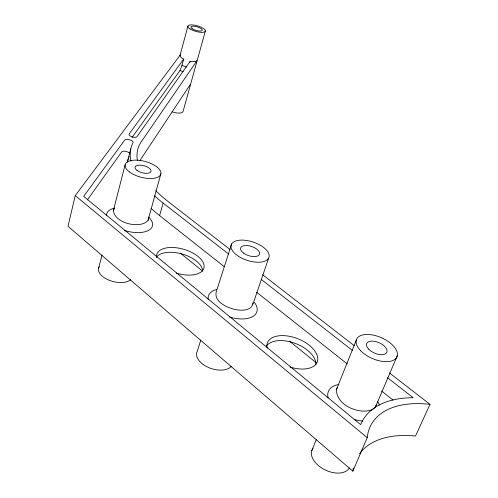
<?xml version="1.0" encoding="UTF-8"?>
<svg xmlns="http://www.w3.org/2000/svg" width="498" height="498" viewBox="0 0 498 498"><rect width="100%" height="100%" fill="white"/><g stroke="black" fill="none" stroke-linecap="round" stroke-linejoin="round"><path stroke-width="0.75" d="M231.638 243.933L216.219 291.89C213.978 301.969 226.814 307.409 234.732 309.439C240.808 310.789 252.063 311.219 252.94 302.989M125.135 164.72L113.407 210.486C114.036 223.004 140.492 229.622 148.062 220.321L160.904 173.696M356.369 339.904L336.387 389.685C336.48 405.297 358.784 414.703 372.025 409.792M373.214 409.088L374.739 407.837L376.164 404.936M148.062 220.321L148.429 218.61M132.045 137.473L179.996 70.473L181.639 66.502L183.662 59.125A8.945 3.075 16 0 1 180.251 54.961L75.248 195.596L68.008 226.285L352.839 471.139L367.238 437.68A103.173 57.625 29.2 0 1 429.992 404.339L389.386 372.896M98.554 268.41L102.034 254.926M127.737 160.767L130.806 148.834M180.039 55.459L187.889 26.238M189.813 62.686L190.192 61.291L190.547 61.354A8.945 3.075 16 0 0 196.928 60.787L141.258 141.799A127.227 54.568 18 0 0 137.448 160.605M205.369 30.976L183.115 111.241A8.734 3.386 15.7 0 1 172.009 111.764M224.237 266.667L159.609 215.59L163.12 203.047A134.093 57.55 18 0 1 154.424 195.751M200.812 340.109L197.314 351.152A18.812 10.881 18.5 0 0 208.419 367.449A18.812 10.881 18.5 0 0 231.402 366.192M252.903 304.322L268.64 258.145A19.889 9.63 18.3 0 0 244.686 240.235A19.889 9.63 18.3 0 0 236.855 255.157A19.889 9.63 18.3 0 0 268.64 258.145M311.779 450.734L316.417 439.199M376.009 405.752L397.273 355.802M336.387 389.685L337.383 387.488M429.992 404.339L415.5 436.061A101.293 59.337 30.1 0 0 359.531 453.734M113.407 210.486L114.235 208.899M140.025 160.412L190.417 84.28M190.192 61.291L137.037 136.626A4.208 1.749 14.7 0 1 132.007 136.819A4.208 1.749 14.7 0 1 129.138 133.987L183.662 59.125M87.355 199.903L121.711 151.902A4.245 1.83 14.5 0 1 126.803 151.66L127.046 151.741A4.245 1.83 14.5 0 1 129.891 153.596M186.576 67.13L181.963 65.394M183.158 71.7L179.996 70.473M230.051 249.51L168.529 201.871A127.227 54.568 18 0 1 155.793 190.74M262.658 274.759L354.321 345.743M163.12 203.047L228.694 254.098M261.176 279.384L352.491 350.474M387.419 377.671L413.159 397.709A113.239 63.283 29.2 0 0 360.683 424.62L83.689 196.386L124.705 140.069A4.27 1.799 14.6 0 1 129.816 139.87L130.059 139.95A4.27 1.799 14.6 0 1 133.022 142.733A134.093 57.55 18 0 0 130.974 161.24M256.545 292.208L347.386 364.007M381.53 390.986L393.109 400.143M180.232 253.059L202.593 271.093M289.612 341.273L316.199 362.718M75.248 195.596L367.238 437.68M352.839 471.139A101.293 59.337 30.1 0 1 353.319 468.039M156.621 257.36A24.527 12.487 16.3 0 1 180.32 248.421A24.527 12.487 16.3 0 1 204.049 267.395A24.527 12.487 16.3 0 1 176.348 273.128M148.56 217.035A23.68 11.485 14.6 0 1 148.703 230.294A23.68 11.485 14.6 0 1 124.618 230.53M106.423 215.615A23.68 11.485 14.6 0 1 114.559 208.083M267.171 348.183A26.687 14.672 21.1 0 1 290.477 336.511A26.687 14.672 21.1 0 1 317.774 359.014A26.687 14.672 21.1 0 1 290.104 367.094M159.609 215.59A133.327 58.577 18 0 1 150.994 208.251M127.457 162.224A133.327 58.577 18 0 1 129.057 156.553M254.316 302.242A25.479 13.514 18.4 0 1 252.866 316.473A25.479 13.514 18.4 0 1 229.541 317.021M208.22 299.541A25.479 13.514 18.4 0 1 216.649 289.481M362.837 421.028A28.112 15.824 24.3 0 1 354.09 419.428M328.12 397.952A28.112 15.824 24.3 0 1 338.926 384.468M377.422 401.326A28.112 15.824 24.3 0 1 379.464 405.03M156.472 257.161A24.464 12.556 16.3 0 1 182.648 254.161A24.464 12.556 16.3 0 1 202.636 270.9M266.436 346.197A26.618 14.753 21.2 0 1 295.457 343.477A26.618 14.753 21.2 0 1 315.788 364.897M349.353 467.977A20.711 12.674 25.2 0 1 323.856 469.284A20.711 12.674 25.2 0 1 313.005 448.393M130.744 279.702A17.523 9.288 14.1 0 1 108.881 280.125A17.523 9.288 14.1 0 1 99.289 266.723M243.435 253.009A9.941 4.812 18.3 0 0 259.365 254.578A9.941 4.812 18.3 0 0 247.481 245.601A9.941 4.812 18.3 0 0 243.435 253.009M360.403 350.455A21.993 11.336 23.5 0 0 395.891 358.442A21.993 11.336 23.5 0 0 374.01 335.266A21.993 11.336 23.5 0 0 360.403 350.455M368.545 349.036A10.993 5.665 23.5 0 0 386.305 353.119A10.993 5.665 23.5 0 0 375.486 341.522A10.993 5.665 23.5 0 0 368.545 349.036M129.468 171.966A18.445 8.155 14.9 0 0 159.976 175.638A18.445 8.155 14.9 0 0 139.552 160.375A18.445 8.155 14.9 0 0 129.468 171.966M136.95 170.384A8.254 3.648 14.9 0 0 150.62 172.09A8.254 3.648 14.9 0 0 141.575 165.243A8.254 3.648 14.9 0 0 136.95 170.384M190.255 29.033A9.064 2.888 16.1 0 0 205.002 31.648A9.064 2.888 16.1 0 0 194.631 25.199A9.064 2.888 16.1 0 0 190.255 29.033M192.458 28.878A5.926 1.886 16.1 0 0 202.107 30.596A5.926 1.886 16.1 0 0 195.347 26.382A5.926 1.886 16.1 0 0 192.458 28.878"/></g></svg>
